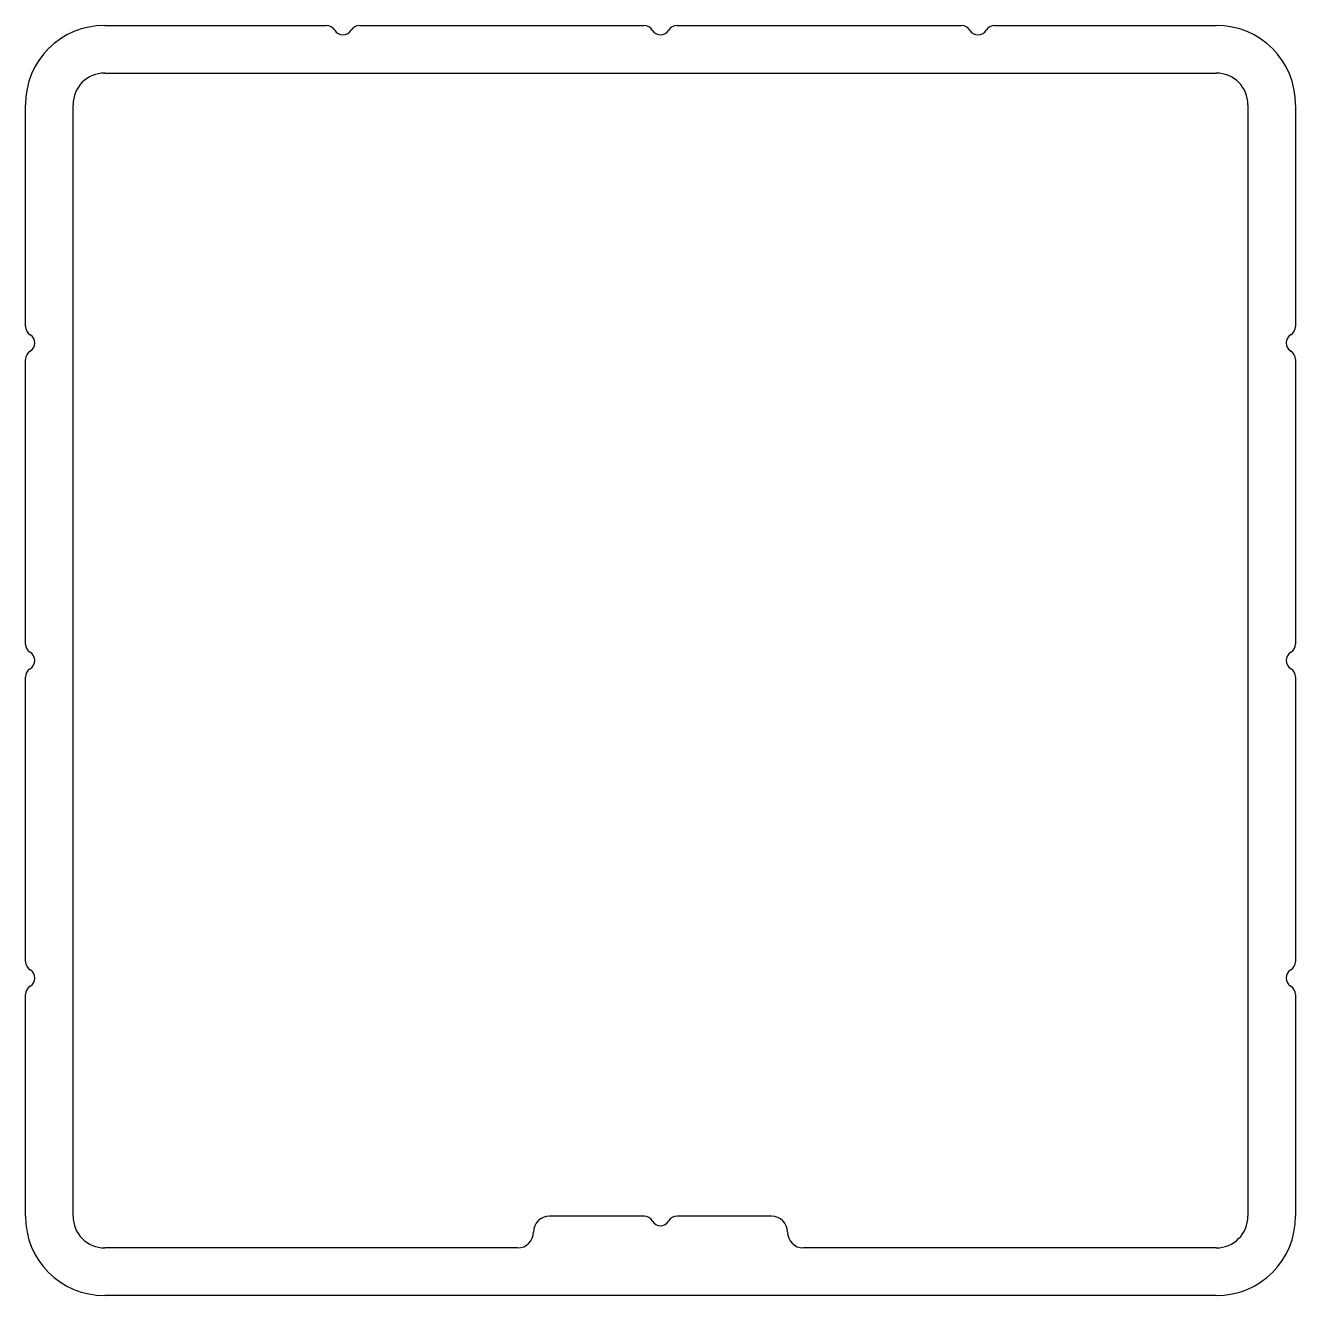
# Model space of a CAD drawing. Extents: x 1998.8 to 2038.8, y 1299.6 to 1339.6.
import ezdxf

# ---------------------------------------------------------------- set-up
doc = ezdxf.new("R2010")
doc.units = 0
doc.layers.get('0').update_dxf_attribs({"linetype": 'CONTINUOUS'})

msp = doc.modelspace()

# ---------------------------------------------------------------- linework, layer by layer
for p, q in [((2001.295, 1339.593), (2008.276, 1339.593)), ((2009.315, 1339.593), (2018.276, 1339.593)), ((2019.315, 1339.593), (2028.276, 1339.593)), ((2029.315, 1339.593), (2036.295, 1339.593)), ((2001.295, 1338.093), (2036.295, 1338.093)), ((1998.795, 1330.112), (1998.795, 1337.093)), ((2000.295, 1302.093), (2000.295, 1337.093)), ((2037.295, 1337.093), (2037.295, 1302.093)), ((2038.795, 1337.093), (2038.795, 1330.112)), ((1998.795, 1320.112), (1998.795, 1329.073)), ((2038.795, 1329.073), (2038.795, 1320.112)), ((1998.795, 1310.112), (1998.795, 1319.073)), ((2038.795, 1319.073), (2038.795, 1310.112)), ((1998.795, 1302.093), (1998.795, 1309.073)), ((2038.795, 1309.073), (2038.795, 1302.093)), ((2018.276, 1302.093), (2015.295, 1302.093)), ((2022.295, 1302.093), (2019.315, 1302.093)), ((2014.295, 1301.093), (2001.295, 1301.093)), ((2036.295, 1301.093), (2023.295, 1301.093)), ((2036.295, 1299.593), (2001.295, 1299.593))]:
    msp.add_line(p, q)
for centre, radius, start, end in [((2001.295, 1337.093), 2.5, 90, 180), ((2008.276, 1339.293), 0.3, 30, 90), ((2008.795, 1339.593), 0.3, 210, 330), ((2009.315, 1339.293), 0.3, 90, 150), ((2018.276, 1339.293), 0.3, 30, 90), ((2018.795, 1339.593), 0.3, 210, 330), ((2019.315, 1339.293), 0.3, 90, 150), ((2028.276, 1339.293), 0.3, 30, 90), ((2028.795, 1339.593), 0.3, 210, 330), ((2029.315, 1339.293), 0.3, 90, 150), ((2036.295, 1337.093), 2.5, 0, 90), ((2001.295, 1337.093), 1, 90, 180), ((2036.295, 1337.093), 1, 0, 90), ((1999.095, 1330.112), 0.3, 180, 240), ((2038.495, 1330.112), 0.3, 300, 0), ((1998.795, 1329.593), 0.3, 300, 60), ((2038.795, 1329.593), 0.3, 120, 240), ((1999.095, 1329.073), 0.3, 120, 180), ((2038.495, 1329.073), 0.3, 0, 60), ((1999.095, 1320.112), 0.3, 180, 240), ((2038.495, 1320.112), 0.3, 300, 0), ((1998.795, 1319.593), 0.3, 300, 60), ((2038.795, 1319.593), 0.3, 120, 240), ((1999.095, 1319.073), 0.3, 120, 180), ((2038.495, 1319.073), 0.3, 0, 60), ((1999.095, 1310.112), 0.3, 180, 240), ((2038.495, 1310.112), 0.3, 300, 0), ((1998.795, 1309.593), 0.3, 300, 60), ((2038.795, 1309.593), 0.3, 120, 240), ((1999.095, 1309.073), 0.3, 120, 180), ((2038.495, 1309.073), 0.3, 0, 60), ((2001.295, 1302.093), 2.5, 180, 270), ((2001.295, 1302.093), 1, 180, 270), ((2015.295, 1301.593), 0.5, 90, 180), ((2018.276, 1301.793), 0.3, 30, 90), ((2019.315, 1301.793), 0.3, 90, 150), ((2022.295, 1301.593), 0.5, 0, 90), ((2036.295, 1302.093), 1, 270, 0), ((2036.295, 1302.093), 2.5, 270, 0), ((2018.795, 1302.093), 0.3, 210, 330), ((2014.295, 1301.593), 0.5, 270, 0), ((2023.295, 1301.593), 0.5, 180, 270)]:
    msp.add_arc(centre, radius, start, end)

doc.saveas('drawing.dxf')
